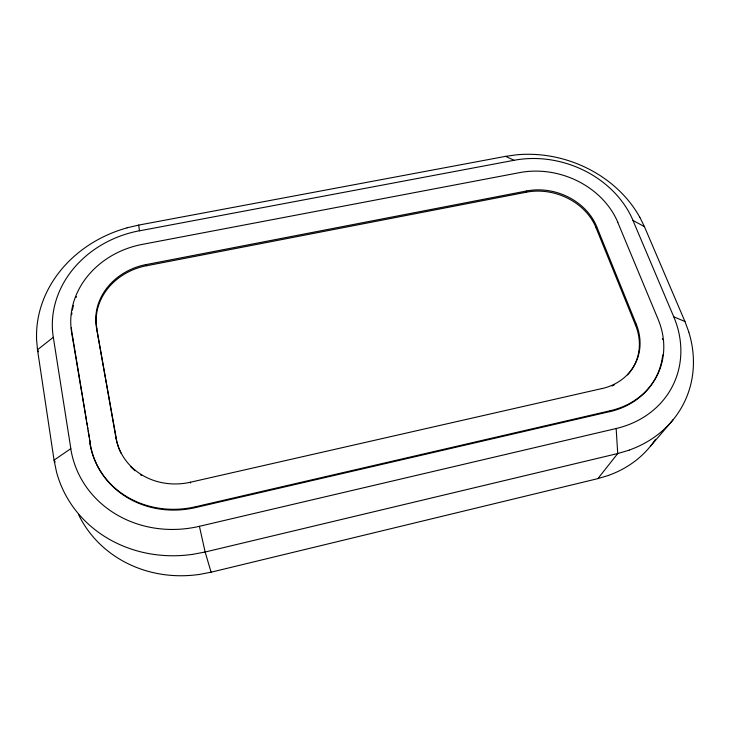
<?xml version="1.0" encoding="UTF-8"?>
<svg xmlns="http://www.w3.org/2000/svg" width="730" height="730" viewBox="0 0 730 730"><rect width="100%" height="100%" fill="white"/><g stroke="black" fill="none" stroke-linecap="round" stroke-linejoin="round"><path stroke-width="1.09" d="M526.649 190.968L146.237 264.579L146.529 265.766L526.22 192.227L526.649 190.968A56.694 47.459 18.4 0 1 596.711 226.665L636.204 324.102A59.614 51.282 24.9 0 1 601.967 388.606M627.453 374.901A59.495 51.209 24.9 0 0 635.547 325.16L596.082 227.879L596.647 226.674M635.529 325.16L636.204 324.102M90.365 444.36A89.471 81.541 -16.7 0 0 195.622 507.56L609.733 411.62L610.38 410.698A83.977 72.261 24.9 0 0 658.131 319.32L617.79 222.422M198.533 574.592L211.089 572.201L597.888 478.615L617.726 453.54L629.16 450.182M650.421 446.285L673.297 419.567M139.43 230.762A104.107 90.821 -11.3 0 0 53.29 337.296L37.504 349.779L54.056 460.137L56.538 472.082A127.431 116.508 -17.4 0 0 191.689 554.471M597.888 478.615L608.665 475.403M70.764 448.64A109.016 99.371 -16.8 0 0 199.418 526.303L616.156 428.519A102.109 87.928 25 0 0 673.763 316.82L632.956 220.442L644.408 226.61L684.941 321.492L688.81 331.958M127.075 227.787L138.718 225.086L505.58 156.357L516.201 154.851A113.634 95.694 18.6 0 1 639.79 217.285M89.918 443.457A89.662 81.687 -16.6 0 0 195.394 506.784L610.38 410.698M146.219 264.525A60.782 52.98 -11.2 0 0 96.451 327.432L115.942 437.781A63.647 57.971 -16.6 0 0 190.43 482.229L601.94 388.543M633.019 220.433A97.09 81.368 18.5 0 0 514.075 160.29L139.448 230.826L138.718 225.086M191.698 554.544L205.139 552.017L617.726 453.54L616.156 428.519M673.744 316.82L684.941 321.492M505.58 156.357L514.084 160.299M55.197 462.026L54.056 460.137L70.837 448.621L53.308 337.296M38.526 351.796L37.504 349.779L36.5 338.72M639.845 217.266L644.408 226.61M115.942 437.781L116.326 438.684L96.469 327.432M211.089 572.201L205.139 552.017L199.409 526.284M195.394 506.757L195.613 507.533M190.421 482.211L190.649 483.032M72.078 333.519L74.104 345.71M74.287 346.823L76.331 359.151M76.513 360.282L79.908 380.759M80.072 381.744L82.198 394.601M82.362 395.596L84.352 407.605M84.516 408.608L86.532 420.745M86.87 422.779L87.208 424.814M87.545 426.858L87.883 428.902M88.221 430.946L89.242 437.115M89.754 440.208L90.438 444.342L71.622 332.433A85.62 74.652 -11.2 0 1 142.149 244.413L519.66 172.618A79.853 66.859 18.4 0 1 617.854 222.404M198.533 574.528A119.455 110.321 -19.4 0 1 78.685 514.878M655.522 439.277A112.338 98.605 26.2 0 1 608.628 475.339M688.746 331.968A119.437 103.295 25.3 0 1 629.132 450.109M36.573 338.711A121.746 106.635 -11.6 0 1 127.093 227.842M71.914 332.588A85.447 74.533 -11.2 0 1 71.376 327.898M71.677 314.721A85.447 74.533 -11.2 0 1 71.932 312.851M72.407 310.049A85.447 74.533 -11.2 0 1 73.474 305.432M76.093 297.484A85.447 74.533 -11.2 0 1 76.44 296.626M662.712 354.953A83.804 72.16 25 0 1 609.76 411.684M662.429 338.601A83.804 72.16 25 0 1 662.548 339.523M96.862 328.527A60.654 52.898 -11.2 0 1 146.52 265.702M526.211 192.209A56.584 47.395 18.4 0 1 596.145 227.86M141.684 475.495A63.51 57.871 -16.6 0 1 140.425 474.692M135.077 470.75A63.51 57.871 -16.6 0 1 130.789 466.789M121.098 453.266A63.51 57.871 -16.6 0 1 116.252 438.703M614.477 384.756A59.495 51.209 24.9 0 1 612.014 385.96"/></g></svg>
